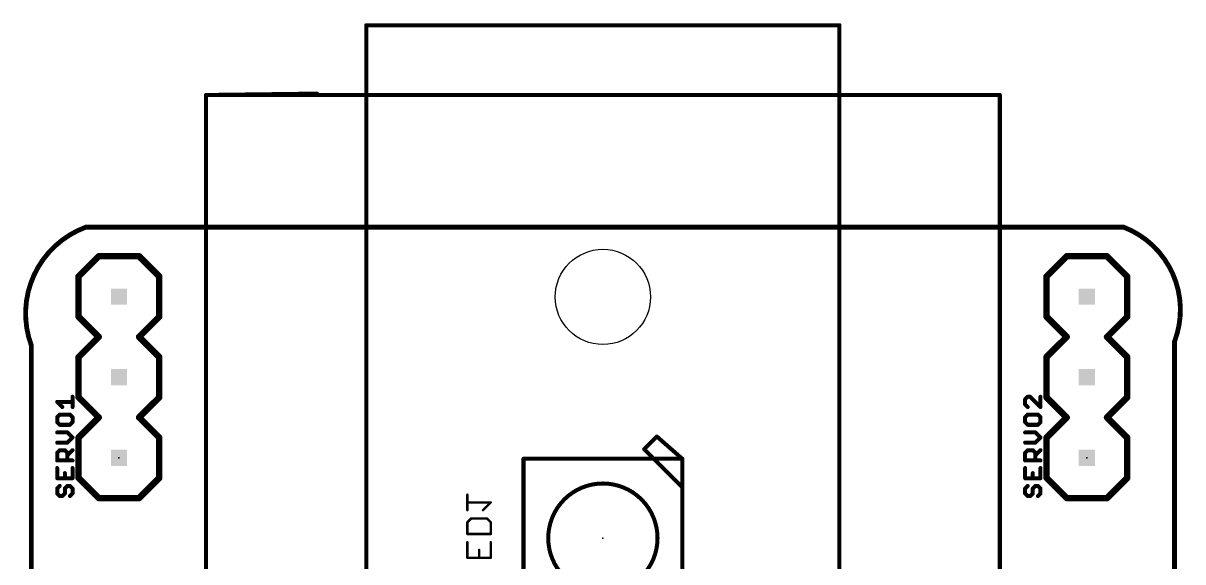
# Model space of a CAD drawing. Extents: x -0.3 to 36.3, y -7.4 to 56.4.
# Drawn here: x -0.25 to 36.26, y 39.45 to 56.43 of the extents above; entities that cross this region are included whole.
import ezdxf

# ---------------------------------------------------------------- set-up
doc = ezdxf.new("R2010")
doc.units = 0
for name, color, linetype in [('20', 178, 'CONTINUOUS'), ('21', 250, 'CONTINUOUS'), ('22', 250, 'CONTINUOUS'), ('23', 178, 'CONTINUOUS'), ('24', 178, 'CONTINUOUS'), ('25', 250, 'CONTINUOUS'), ('26', 250, 'CONTINUOUS'), ('51', 250, 'CONTINUOUS')]:
    doc.layers.add(name, color=color, linetype=linetype)

# ---------------------------------------------------------------- blocks, each defined once
blk = doc.blocks.new('RECT')
blk.add_solid([(-0.5, -0.5), (0.5, -0.5), (-0.5, 0.5), (0.5, 0.5)])

msp = doc.modelspace()

# ---------------------------------------------------------------- linework, layer by layer
at = {"layer": '20'}
for points, const_width in [([(1.7242, 50, 0.4142), (0, 46.2758)], 0.1524), ([(1.7242, 50.0381, 1), (1.7242, 49.9619)], 0.0762), ([(1.7373, 49.9642, 1), (1.711, 50.0358)], 0.0762), ([(34.407, 50.0356, 1), (34.3797, 49.9644)], 0.0762), ([(36, 46.3934, 0.4142), (34.3934, 50)], 0.1524), ([(34.3934, 49.9619, 1), (34.3934, 50.0381)], 0.0762), ([(36.0381, 46.3934, 1), (35.9619, 46.3934)], 0.0762), ([(35.9644, 46.407, 1), (36.0356, 46.3797)], 0.0762), ([(0.0381, 46.2758, 1), (-0.0381, 46.2758)], 0.0762), ([(-0.0358, 46.2627, 1), (0.0358, 46.289)], 0.0762)]:
    msp.add_lwpolyline(points, format="xyb", dxfattribs=dict(at, const_width=const_width))
at = {"layer": '20', "const_width": 0.1524}
for points in [[(1.7242, 50), (34.3934, 50)], [(36, 46.3934), (36, 2.0417)], [(0, 2.1499), (0, 46.2758)]]:
    msp.add_lwpolyline(points, dxfattribs=at)
at = {"layer": '20'}
msp.add_circle((18, 47.8), 1.5, dxfattribs=at)
at = {"layer": '21'}
for points, const_width in [([(9, 54.206), (5.5, 54.162)], 0.127), ([(5.5, 54.162), (5.5, 48.406)], 0.127), ([(27, 54.162), (30.5, 54.162)], 0.127), ([(30.5, 54.162), (30.5, 48.406)], 0.127), ([(1.49, 48.4454), (2.125, 49.0804)], 0.2032), ([(2.125, 49.0804), (3.395, 49.0804)], 0.2032), ([(3.395, 49.0804), (4.03, 48.4454)], 0.2032), ([(31.97, 48.4454), (32.605, 49.0804)], 0.2032), ([(32.605, 49.0804), (33.875, 49.0804)], 0.2032), ([(33.875, 49.0804), (34.51, 48.4454)], 0.2032), ([(1.49, 47.1754), (1.49, 48.4454)], 0.2032), ([(4.03, 48.4454), (4.03, 47.1754)], 0.2032), ([(31.97, 47.1754), (31.97, 48.4454)], 0.2032), ([(34.51, 48.4454), (34.51, 47.1754)], 0.2032), ([(2.125, 46.5404), (1.49, 47.1754)], 0.2032), ([(4.03, 47.1754), (3.395, 46.5404)], 0.2032), ([(32.605, 46.5404), (31.97, 47.1754)], 0.2032), ([(34.51, 47.1754), (33.875, 46.5404)], 0.2032), ([(1.49, 45.9054), (2.125, 46.5404)], 0.2032), ([(3.395, 46.5404), (4.03, 45.9054)], 0.2032), ([(31.97, 45.9054), (32.605, 46.5404)], 0.2032), ([(33.875, 46.5404), (34.51, 45.9054)], 0.2032), ([(1.49, 44.6354), (1.49, 45.9054)], 0.2032), ([(4.03, 45.9054), (4.03, 44.6354)], 0.2032), ([(31.97, 44.6354), (31.97, 45.9054)], 0.2032), ([(34.51, 45.9054), (34.51, 44.6354)], 0.2032), ([(2.125, 44.0004), (1.49, 44.6354)], 0.2032), ([(4.03, 44.6354), (3.395, 44.0004)], 0.2032), ([(32.605, 44.0004), (31.97, 44.6354)], 0.2032), ([(34.51, 44.6354), (33.875, 44.0004)], 0.2032), ([(1.49, 43.3654), (2.125, 44.0004)], 0.2032), ([(3.395, 44.0004), (4.03, 43.3654)], 0.2032), ([(31.97, 43.3654), (32.605, 44.0004)], 0.2032), ([(33.875, 44.0004), (34.51, 43.3654)], 0.2032), ([(1.49, 42.0954), (1.49, 43.3654)], 0.2032), ([(4.03, 43.3654), (4.03, 42.0954)], 0.2032), ([(31.97, 42.0954), (31.97, 43.3654)], 0.2032), ([(34.51, 43.3654), (34.51, 42.0954)], 0.2032), ([(1.49, 42.0954), (2.125, 41.4604)], 0.2032), ([(3.395, 41.4604), (4.03, 42.0954)], 0.2032), ([(31.97, 42.0954), (32.605, 41.4604)], 0.2032), ([(33.875, 41.4604), (34.51, 42.0954)], 0.2032), ([(2.125, 41.4604), (3.395, 41.4604)], 0.2032), ([(32.605, 41.4604), (33.875, 41.4604)], 0.2032)]:
    msp.add_lwpolyline(points, dxfattribs=dict(at, const_width=const_width))
for points, const_width in [([(5.4996, 54.1937, 1), (5.5004, 54.1303)], 0.0635), ([(5.5317, 54.162, 1), (5.4683, 54.162)], 0.0635), ([(9.0004, 54.1743, 1), (8.9996, 54.2377)], 0.0635), ([(27, 54.1938, 1), (27, 54.1303)], 0.0635), ([(30.5317, 54.162, 1), (30.4683, 54.162)], 0.0635), ([(30.5, 54.1303, 1), (30.5, 54.1938)], 0.0635), ([(2.125, 49.1312, 1), (2.125, 49.0296)], 0.1016), ([(2.1609, 49.0445, 1), (2.0891, 49.1163)], 0.1016), ([(3.4309, 49.1163, 1), (3.3591, 49.0445)], 0.1016), ([(3.395, 49.0296, 1), (3.395, 49.1312)], 0.1016), ([(32.605, 49.1312, 1), (32.605, 49.0296)], 0.1016), ([(32.6409, 49.0445, 1), (32.5691, 49.1163)], 0.1016), ([(33.9109, 49.1163, 1), (33.8391, 49.0445)], 0.1016), ([(33.875, 49.0296, 1), (33.875, 49.1312)], 0.1016), ([(1.5408, 48.4454, 1), (1.4392, 48.4454)], 0.1016), ([(1.4541, 48.4813, 1), (1.5259, 48.4095)], 0.1016), ([(4.0808, 48.4454, 1), (3.9792, 48.4454)], 0.1016), ([(3.9941, 48.4095, 1), (4.0659, 48.4813)], 0.1016), ([(5.4683, 48.406, 1), (5.5317, 48.406)], 0.0635), ([(30.4683, 48.406, 1), (30.5317, 48.406)], 0.0635), ([(32.0208, 48.4454, 1), (31.9192, 48.4454)], 0.1016), ([(31.9341, 48.4813, 1), (32.0059, 48.4095)], 0.1016), ([(34.5608, 48.4454, 1), (34.4592, 48.4454)], 0.1016), ([(34.4741, 48.4095, 1), (34.5459, 48.4813)], 0.1016), ([(1.5259, 47.2113, 1), (1.4541, 47.1395)], 0.1016), ([(1.4392, 47.1754, 1), (1.5408, 47.1754)], 0.1016), ([(3.9792, 47.1754, 1), (4.0808, 47.1754)], 0.1016), ([(4.0659, 47.1395, 1), (3.9941, 47.2113)], 0.1016), ([(32.0059, 47.2113, 1), (31.9341, 47.1395)], 0.1016), ([(31.9192, 47.1754, 1), (32.0208, 47.1754)], 0.1016), ([(34.4592, 47.1754, 1), (34.5608, 47.1754)], 0.1016), ([(34.5459, 47.1395, 1), (34.4741, 47.2113)], 0.1016), ([(2.1609, 46.5045, 1), (2.0891, 46.5763)], 0.1016), ([(2.0891, 46.5045, 1), (2.1609, 46.5763)], 0.1016), ([(3.4309, 46.5763, 1), (3.3591, 46.5045)], 0.1016), ([(3.3591, 46.5763, 1), (3.4309, 46.5045)], 0.1016), ([(32.6409, 46.5045, 1), (32.5691, 46.5763)], 0.1016), ([(32.5691, 46.5045, 1), (32.6409, 46.5763)], 0.1016), ([(33.9109, 46.5763, 1), (33.8391, 46.5045)], 0.1016), ([(33.8391, 46.5763, 1), (33.9109, 46.5045)], 0.1016), ([(1.5408, 45.9054, 1), (1.4392, 45.9054)], 0.1016), ([(1.4541, 45.9413, 1), (1.5259, 45.8695)], 0.1016), ([(4.0808, 45.9054, 1), (3.9792, 45.9054)], 0.1016), ([(3.9941, 45.8695, 1), (4.0659, 45.9413)], 0.1016), ([(32.0208, 45.9054, 1), (31.9192, 45.9054)], 0.1016), ([(31.9341, 45.9413, 1), (32.0059, 45.8695)], 0.1016), ([(34.5608, 45.9054, 1), (34.4592, 45.9054)], 0.1016), ([(34.4741, 45.8695, 1), (34.5459, 45.9413)], 0.1016), ([(1.5259, 44.6713, 1), (1.4541, 44.5995)], 0.1016), ([(1.4392, 44.6354, 1), (1.5408, 44.6354)], 0.1016), ([(3.9792, 44.6354, 1), (4.0808, 44.6354)], 0.1016), ([(4.0659, 44.5995, 1), (3.9941, 44.6713)], 0.1016), ([(32.0059, 44.6713, 1), (31.9341, 44.5995)], 0.1016), ([(31.9192, 44.6354, 1), (32.0208, 44.6354)], 0.1016), ([(34.4592, 44.6354, 1), (34.5608, 44.6354)], 0.1016), ([(34.5459, 44.5995, 1), (34.4741, 44.6713)], 0.1016), ([(2.1609, 43.9645, 1), (2.0891, 44.0363)], 0.1016), ([(2.0891, 43.9645, 1), (2.1609, 44.0363)], 0.1016), ([(3.4309, 44.0363, 1), (3.3591, 43.9645)], 0.1016), ([(3.3591, 44.0363, 1), (3.4309, 43.9645)], 0.1016), ([(32.6409, 43.9645, 1), (32.5691, 44.0363)], 0.1016), ([(32.5691, 43.9645, 1), (32.6409, 44.0363)], 0.1016), ([(33.9109, 44.0363, 1), (33.8391, 43.9645)], 0.1016), ([(33.8391, 44.0363, 1), (33.9109, 43.9645)], 0.1016), ([(1.5408, 43.3654, 1), (1.4392, 43.3654)], 0.1016), ([(4.0808, 43.3654, 1), (3.9792, 43.3654)], 0.1016), ([(32.0208, 43.3654, 1), (31.9192, 43.3654)], 0.1016), ([(34.5608, 43.3654, 1), (34.4592, 43.3654)], 0.1016), ([(1.4541, 43.4013, 1), (1.5259, 43.3295)], 0.1016), ([(3.9941, 43.3295, 1), (4.0659, 43.4013)], 0.1016), ([(31.9341, 43.4013, 1), (32.0059, 43.3295)], 0.1016), ([(34.4741, 43.3295, 1), (34.5459, 43.4013)], 0.1016), ([(1.5259, 42.1313, 1), (1.4541, 42.0595)], 0.1016), ([(1.4392, 42.0954, 1), (1.5408, 42.0954)], 0.1016), ([(3.9792, 42.0954, 1), (4.0808, 42.0954)], 0.1016), ([(4.0659, 42.0595, 1), (3.9941, 42.1313)], 0.1016), ([(32.0059, 42.1313, 1), (31.9341, 42.0595)], 0.1016), ([(31.9192, 42.0954, 1), (32.0208, 42.0954)], 0.1016), ([(34.4592, 42.0954, 1), (34.5608, 42.0954)], 0.1016), ([(34.5459, 42.0595, 1), (34.4741, 42.1313)], 0.1016), ([(2.125, 41.5112, 1), (2.125, 41.4096)], 0.1016), ([(2.0891, 41.4245, 1), (2.1609, 41.4963)], 0.1016), ([(3.3591, 41.4963, 1), (3.4309, 41.4245)], 0.1016), ([(3.395, 41.4096, 1), (3.395, 41.5112)], 0.1016), ([(32.605, 41.5112, 1), (32.605, 41.4096)], 0.1016), ([(32.5691, 41.4245, 1), (32.6409, 41.4963)], 0.1016), ([(33.8391, 41.4963, 1), (33.9109, 41.4245)], 0.1016), ([(33.875, 41.4096, 1), (33.875, 41.5112)], 0.1016)]:
    msp.add_lwpolyline(points, format="xyb", dxfattribs=dict(at, const_width=const_width))
at = {"layer": '22', "const_width": 0.127}
for points in [[(19.3, 43), (19.7, 43.4)], [(19.7, 43.4), (20.5, 42.7)], [(19.6, 42.7), (15.5, 42.7)], [(15.5, 42.7), (15.5, 37.7)], [(19.6, 42.7), (19.3, 43)], [(20.5, 42.7), (19.6, 42.7)], [(20.5, 41.8), (19.6, 42.7)], [(20.5, 41.8), (20.5, 42.7)], [(20.5, 37.7), (20.5, 41.8)]]:
    msp.add_lwpolyline(points, dxfattribs=at)
at = {"layer": '22'}
for points, const_width in [([(19.7209, 43.4239, 1), (19.6791, 43.3761)], 0.0635), ([(19.7225, 43.3775, 1), (19.6775, 43.4225)], 0.0635), ([(15.5318, 42.7, 1), (15.4682, 42.7)], 0.0635), ([(15.5, 42.7318, 1), (15.5, 42.6683)], 0.0635), ([(19.3225, 43.0225, 1), (19.2775, 42.9775)], 0.0635), ([(19.2775, 43.0225, 1), (19.3225, 42.9775)], 0.0635), ([(19.6225, 42.7225, 1), (19.5775, 42.6775)], 0.0635), ([(19.6, 42.7318, 1), (19.6, 42.6683)], 0.0635), ([(19.5775, 42.6775, 1), (19.6225, 42.7225)], 0.0635), ([(19.6, 42.6683, 1), (19.6, 42.7318)], 0.0635), ([(20.5317, 42.7, 1), (20.4683, 42.7)], 0.0635), ([(20.4791, 42.6761, 1), (20.5209, 42.7239)], 0.0635), ([(20.5, 42.6683, 1), (20.5, 42.7318)], 0.0635), ([(18, 38.4795, 1), (18, 41.9205, 1), (18, 38.4795)], 0.127), ([(20.5317, 41.8, 1), (20.4683, 41.8)], 0.0635), ([(20.4683, 41.8, 1), (20.5317, 41.8)], 0.0635), ([(20.4775, 41.7775, 1), (20.5225, 41.8225)], 0.0635)]:
    msp.add_lwpolyline(points, format="xyb", dxfattribs=dict(at, const_width=const_width))
at = {"layer": '23'}
for p in [(2.76, 42.7304), (33.24, 42.7304)]:
    msp.add_point(p, dxfattribs=at)
at = {"layer": '24'}
msp.add_point((18, 40.2), dxfattribs=at)
at = {"layer": '25', "const_width": 0.127}
for points in [[(0.9775, 44.3304), (0.8165, 44.4915)], [(0.8165, 44.4915), (1.2995, 44.4915)], [(1.2995, 44.3304), (1.2995, 44.6525)], [(31.377, 44.6525), (31.2965, 44.572)], [(31.2965, 44.572), (31.2965, 44.4109)], [(31.4575, 44.6525), (31.377, 44.6525)], [(31.7795, 44.3304), (31.4575, 44.6525)], [(31.7795, 44.6525), (31.7795, 44.3304)], [(31.2965, 44.4109), (31.377, 44.3304)], [(0.897, 44.0911), (0.8165, 44.0106)], [(0.8165, 44.0106), (0.8165, 43.8496)], [(0.8165, 43.8496), (0.897, 43.7691)], [(1.219, 44.0911), (0.897, 44.0911)], [(0.897, 43.7691), (1.219, 43.7691)], [(1.2995, 44.0106), (1.219, 44.0911)], [(1.219, 43.7691), (1.2995, 43.8496)], [(1.2995, 43.8496), (1.2995, 44.0106)], [(31.377, 44.0911), (31.2965, 44.0106)], [(31.2965, 44.0106), (31.2965, 43.8496)], [(31.2965, 43.8496), (31.377, 43.7691)], [(31.699, 44.0911), (31.377, 44.0911)], [(31.377, 43.7691), (31.699, 43.7691)], [(31.7795, 44.0106), (31.699, 44.0911)], [(31.699, 43.7691), (31.7795, 43.8496)], [(31.7795, 43.8496), (31.7795, 44.0106)], [(1.1385, 43.5298), (0.8165, 43.5298)], [(1.2995, 43.3688), (1.1385, 43.5298)], [(31.6185, 43.5298), (31.2965, 43.5298)], [(31.7795, 43.3688), (31.6185, 43.5298)], [(0.8165, 43.2078), (1.1385, 43.2078)], [(1.1385, 43.2078), (1.2995, 43.3688)], [(31.2965, 43.2078), (31.6185, 43.2078)], [(31.6185, 43.2078), (31.7795, 43.3688)], [(0.8165, 42.888), (0.897, 42.9685)], [(0.8165, 42.6465), (0.8165, 42.888)], [(0.897, 42.9685), (1.058, 42.9685)], [(1.058, 42.9685), (1.1385, 42.888)], [(1.1385, 42.8075), (1.2995, 42.9685)], [(1.1385, 42.888), (1.1385, 42.6465)], [(31.2965, 42.888), (31.377, 42.9685)], [(31.2965, 42.6465), (31.2965, 42.888)], [(31.377, 42.9685), (31.538, 42.9685)], [(31.538, 42.9685), (31.6185, 42.888)], [(31.6185, 42.8075), (31.7795, 42.9685)], [(31.6185, 42.888), (31.6185, 42.6465)], [(1.2995, 42.6465), (0.8165, 42.6465)], [(0.8165, 42.4072), (0.8165, 42.0852)], [(1.2995, 42.0852), (1.2995, 42.4072)], [(31.7795, 42.6465), (31.2965, 42.6465)], [(31.2965, 42.4072), (31.2965, 42.0852)], [(31.7795, 42.0852), (31.7795, 42.4072)], [(0.8165, 42.0852), (1.2995, 42.0852)], [(1.058, 42.0852), (1.058, 42.2462)], [(31.2965, 42.0852), (31.7795, 42.0852)], [(31.538, 42.0852), (31.538, 42.2462)], [(0.897, 41.8459), (0.8165, 41.7654)], [(0.8165, 41.7654), (0.8165, 41.6044)], [(0.8165, 41.6044), (0.897, 41.5239)], [(0.9775, 41.5239), (1.058, 41.6044)], [(1.058, 41.7654), (1.1385, 41.8459)], [(1.058, 41.6044), (1.058, 41.7654)], [(1.1385, 41.8459), (1.219, 41.8459)], [(1.219, 41.8459), (1.2995, 41.7654)], [(1.2995, 41.6044), (1.219, 41.5239)], [(1.2995, 41.7654), (1.2995, 41.6044)], [(31.377, 41.8459), (31.2965, 41.7654)], [(31.2965, 41.7654), (31.2965, 41.6044)], [(31.2965, 41.6044), (31.377, 41.5239)], [(31.4575, 41.5239), (31.538, 41.6044)], [(31.538, 41.7654), (31.6185, 41.8459)], [(31.538, 41.6044), (31.538, 41.7654)], [(31.6185, 41.8459), (31.699, 41.8459)], [(31.699, 41.8459), (31.7795, 41.7654)], [(31.7795, 41.6044), (31.699, 41.5239)], [(31.7795, 41.7654), (31.7795, 41.6044)], [(0.897, 41.5239), (0.9775, 41.5239)], [(31.377, 41.5239), (31.4575, 41.5239)]]:
    msp.add_lwpolyline(points, dxfattribs=at)
at = {"layer": '25', "const_width": 0.0635}
for points in [[(0.8165, 44.5232, 1), (0.8165, 44.4597)], [(0.8389, 44.5139, 1), (0.794, 44.469)], [(1.3313, 44.6525, 1), (1.2678, 44.6525)], [(1.2995, 44.4597, 1), (1.2995, 44.5232)], [(31.3282, 44.572, 1), (31.2647, 44.572)], [(31.274, 44.5944, 1), (31.3189, 44.5495)], [(31.377, 44.6842, 1), (31.377, 44.6207)], [(31.3994, 44.63, 1), (31.3545, 44.6749)], [(31.4799, 44.6749, 1), (31.435, 44.63)], [(31.4575, 44.6207, 1), (31.4575, 44.6842)], [(31.8113, 44.6525, 1), (31.7478, 44.6525)], [(0.955, 44.308, 1), (0.9999, 44.3529)], [(1.2678, 44.3304, 1), (1.3313, 44.3304)], [(31.3189, 44.4334, 1), (31.274, 44.3885)], [(31.2647, 44.4109, 1), (31.3282, 44.4109)], [(31.3545, 44.308, 1), (31.3994, 44.3529)], [(31.7478, 44.3304, 1), (31.8113, 44.3304)], [(31.757, 44.308, 1), (31.802, 44.3529)], [(0.8482, 44.0106, 1), (0.7847, 44.0106)], [(0.794, 44.0331, 1), (0.8389, 43.9882)], [(0.8389, 43.8721, 1), (0.794, 43.8272)], [(0.7847, 43.8496, 1), (0.8482, 43.8496)], [(0.897, 44.1229, 1), (0.897, 44.0594)], [(0.897, 43.8009, 1), (0.897, 43.7374)], [(0.8745, 43.7467, 1), (0.9194, 43.7916)], [(0.9194, 44.0687, 1), (0.8745, 44.1136)], [(1.2415, 44.1136, 1), (1.1965, 44.0687)], [(1.1965, 43.7916, 1), (1.2415, 43.7467)], [(1.219, 44.0594, 1), (1.219, 44.1229)], [(1.219, 43.7374, 1), (1.219, 43.8009)], [(1.3313, 44.0106, 1), (1.2678, 44.0106)], [(1.2678, 43.8496, 1), (1.3313, 43.8496)], [(1.277, 43.9882, 1), (1.322, 44.0331)], [(1.322, 43.8272, 1), (1.277, 43.8721)], [(31.3282, 44.0106, 1), (31.2647, 44.0106)], [(31.274, 44.0331, 1), (31.3189, 43.9882)], [(31.3189, 43.8721, 1), (31.274, 43.8272)], [(31.2647, 43.8496, 1), (31.3282, 43.8496)], [(31.377, 44.1229, 1), (31.377, 44.0594)], [(31.377, 43.8009, 1), (31.377, 43.7374)], [(31.3994, 44.0687, 1), (31.3545, 44.1136)], [(31.3545, 43.7467, 1), (31.3994, 43.7916)], [(31.7215, 44.1136, 1), (31.6765, 44.0687)], [(31.6765, 43.7916, 1), (31.7215, 43.7467)], [(31.699, 44.0594, 1), (31.699, 44.1229)], [(31.699, 43.7374, 1), (31.699, 43.8009)], [(31.8113, 44.0106, 1), (31.7478, 44.0106)], [(31.7478, 43.8496, 1), (31.8113, 43.8496)], [(31.757, 43.9882, 1), (31.802, 44.0331)], [(31.802, 43.8272, 1), (31.757, 43.8721)], [(0.8165, 43.5616, 1), (0.8165, 43.4981)], [(1.1609, 43.5523, 1), (1.116, 43.5074)], [(1.1385, 43.4981, 1), (1.1385, 43.5616)], [(31.2965, 43.5616, 1), (31.2965, 43.4981)], [(31.6409, 43.5523, 1), (31.596, 43.5074)], [(31.6185, 43.4981, 1), (31.6185, 43.5616)], [(0.8165, 43.2396, 1), (0.8165, 43.1761)], [(1.116, 43.2303, 1), (1.1609, 43.1854)], [(1.1385, 43.1761, 1), (1.1385, 43.2396)], [(1.322, 43.3464, 1), (1.277, 43.3913)], [(1.277, 43.3464, 1), (1.322, 43.3913)], [(31.2965, 43.2396, 1), (31.2965, 43.1761)], [(31.596, 43.2303, 1), (31.6409, 43.1854)], [(31.6185, 43.1761, 1), (31.6185, 43.2396)], [(31.802, 43.3464, 1), (31.757, 43.3913)], [(31.757, 43.3464, 1), (31.802, 43.3913)], [(0.8482, 42.888, 1), (0.7847, 42.888)], [(0.794, 42.9105, 1), (0.8389, 42.8656)], [(0.897, 43.0003, 1), (0.897, 42.9368)], [(0.9194, 42.9461, 1), (0.8745, 42.991)], [(1.0804, 42.991, 1), (1.0355, 42.9461)], [(1.058, 42.9368, 1), (1.058, 43.0003)], [(1.1702, 42.888, 1), (1.1067, 42.888)], [(1.116, 42.83, 1), (1.1609, 42.7851)], [(1.116, 42.8656, 1), (1.1609, 42.9105)], [(1.322, 42.9461, 1), (1.277, 42.991)], [(31.3282, 42.888, 1), (31.2647, 42.888)], [(31.274, 42.9105, 1), (31.3189, 42.8656)], [(31.377, 43.0003, 1), (31.377, 42.9368)], [(31.3994, 42.9461, 1), (31.3545, 42.991)], [(31.5604, 42.991, 1), (31.5155, 42.9461)], [(31.538, 42.9368, 1), (31.538, 43.0003)], [(31.6502, 42.888, 1), (31.5867, 42.888)], [(31.596, 42.83, 1), (31.6409, 42.7851)], [(31.596, 42.8656, 1), (31.6409, 42.9105)], [(31.802, 42.9461, 1), (31.757, 42.991)], [(0.8165, 42.6783, 1), (0.8165, 42.6148)], [(0.7847, 42.6465, 1), (0.8482, 42.6465)], [(0.8482, 42.4072, 1), (0.7847, 42.4072)], [(1.1067, 42.6465, 1), (1.1702, 42.6465)], [(1.3313, 42.4072, 1), (1.2678, 42.4072)], [(1.2995, 42.6148, 1), (1.2995, 42.6783)], [(31.2965, 42.6783, 1), (31.2965, 42.6148)], [(31.2647, 42.6465, 1), (31.3282, 42.6465)], [(31.3282, 42.4072, 1), (31.2647, 42.4072)], [(31.5867, 42.6465, 1), (31.6502, 42.6465)], [(31.8113, 42.4072, 1), (31.7478, 42.4072)], [(31.7795, 42.6148, 1), (31.7795, 42.6783)], [(0.8165, 42.117, 1), (0.8165, 42.0535)], [(0.7847, 42.0852, 1), (0.8482, 42.0852)], [(1.0897, 42.2462, 1), (1.0262, 42.2462)], [(1.0262, 42.0852, 1), (1.0897, 42.0852)], [(1.2678, 42.0852, 1), (1.3313, 42.0852)], [(1.2995, 42.0535, 1), (1.2995, 42.117)], [(31.2965, 42.117, 1), (31.2965, 42.0535)], [(31.2647, 42.0852, 1), (31.3282, 42.0852)], [(31.5697, 42.2462, 1), (31.5062, 42.2462)], [(31.5062, 42.0852, 1), (31.5697, 42.0852)], [(31.7478, 42.0852, 1), (31.8113, 42.0852)], [(31.7795, 42.0535, 1), (31.7795, 42.117)], [(0.8389, 41.6269, 1), (0.794, 41.5819)], [(0.8482, 41.7654, 1), (0.7847, 41.7654)], [(0.794, 41.7879, 1), (0.8389, 41.743)], [(0.7847, 41.6044, 1), (0.8482, 41.6044)], [(0.9194, 41.8235, 1), (0.8745, 41.8684)], [(1.0897, 41.7654, 1), (1.0262, 41.7654)], [(1.0355, 41.7879, 1), (1.0804, 41.743)], [(1.0262, 41.6044, 1), (1.0897, 41.6044)], [(1.0804, 41.5819, 1), (1.0355, 41.6269)], [(1.1385, 41.8777, 1), (1.1385, 41.8142)], [(1.1609, 41.8235, 1), (1.116, 41.8684)], [(1.2415, 41.8684, 1), (1.1965, 41.8235)], [(1.219, 41.8142, 1), (1.219, 41.8777)], [(1.3313, 41.7654, 1), (1.2678, 41.7654)], [(1.2678, 41.6044, 1), (1.3313, 41.6044)], [(1.277, 41.743, 1), (1.322, 41.7879)], [(1.322, 41.5819, 1), (1.277, 41.6269)], [(31.3189, 41.6269, 1), (31.274, 41.5819)], [(31.3282, 41.7654, 1), (31.2647, 41.7654)], [(31.274, 41.7879, 1), (31.3189, 41.743)], [(31.2647, 41.6044, 1), (31.3282, 41.6044)], [(31.3994, 41.8235, 1), (31.3545, 41.8684)], [(31.5697, 41.7654, 1), (31.5062, 41.7654)], [(31.5155, 41.7879, 1), (31.5604, 41.743)], [(31.5062, 41.6044, 1), (31.5697, 41.6044)], [(31.5604, 41.5819, 1), (31.5155, 41.6269)], [(31.6185, 41.8777, 1), (31.6185, 41.8142)], [(31.6409, 41.8235, 1), (31.596, 41.8684)], [(31.7215, 41.8684, 1), (31.6765, 41.8235)], [(31.699, 41.8142, 1), (31.699, 41.8777)], [(31.8113, 41.7654, 1), (31.7478, 41.7654)], [(31.7478, 41.6044, 1), (31.8113, 41.6044)], [(31.757, 41.743, 1), (31.802, 41.7879)], [(31.802, 41.5819, 1), (31.757, 41.6269)], [(0.897, 41.5557, 1), (0.897, 41.4922)], [(0.8745, 41.5014, 1), (0.9194, 41.5464)], [(0.955, 41.5464, 1), (0.9999, 41.5014)], [(0.9775, 41.4922, 1), (0.9775, 41.5557)], [(1.1965, 41.5464, 1), (1.2415, 41.5014)], [(31.377, 41.5557, 1), (31.377, 41.4922)], [(31.3545, 41.5014, 1), (31.3994, 41.5464)], [(31.435, 41.5464, 1), (31.4799, 41.5014)], [(31.4575, 41.4922, 1), (31.4575, 41.5557)], [(31.6765, 41.5464, 1), (31.7215, 41.5014)]]:
    msp.add_lwpolyline(points, format="xyb", dxfattribs=at)
at = {"layer": '26', "const_width": 0.0762}
for points in [[(13.7328, 41.0772), (13.7328, 41.5687)], [(14.47, 41.3229), (13.7328, 41.3229)], [(14.2243, 41.0772), (14.47, 41.3229)], [(13.7328, 40.6974), (13.8557, 40.8203)], [(13.7328, 40.3288), (13.7328, 40.6974)], [(13.8557, 40.8203), (14.3472, 40.8203)], [(14.3472, 40.8203), (14.47, 40.6974)], [(14.47, 40.6974), (14.47, 40.3288)], [(14.47, 40.3288), (13.7328, 40.3288)], [(13.7328, 39.5804), (13.7328, 40.0718)], [(14.1014, 39.5804), (14.1014, 39.8261)], [(14.47, 40.0718), (14.47, 39.5804)], [(14.47, 39.5804), (13.7328, 39.5804)]]:
    msp.add_lwpolyline(points, dxfattribs=at)
at = {"layer": '26', "const_width": 0.0381}
for points in [[(13.7519, 41.5687, 1), (13.7138, 41.5687)], [(13.7328, 41.342, 1), (13.7328, 41.3039)], [(14.4835, 41.3095, 1), (14.4566, 41.3364)], [(14.47, 41.3039, 1), (14.47, 41.342)], [(13.7138, 41.0772, 1), (13.7519, 41.0772)], [(14.2108, 41.0907, 1), (14.2378, 41.0637)], [(13.7519, 40.6974, 1), (13.7138, 40.6974)], [(13.7193, 40.7109, 1), (13.7463, 40.6839)], [(13.8557, 40.8393, 1), (13.8557, 40.8012)], [(13.8691, 40.8068, 1), (13.8422, 40.8337)], [(14.3606, 40.8337, 1), (14.3337, 40.8068)], [(14.3472, 40.8012, 1), (14.3472, 40.8393)], [(14.4891, 40.6974, 1), (14.451, 40.6974)], [(14.4566, 40.6839, 1), (14.4835, 40.7109)], [(13.7328, 40.3478, 1), (13.7328, 40.3097)], [(13.7138, 40.3288, 1), (13.7519, 40.3288)], [(14.451, 40.3288, 1), (14.4891, 40.3288)], [(14.47, 40.3097, 1), (14.47, 40.3478)], [(13.7519, 40.0718, 1), (13.7138, 40.0718)], [(14.1205, 39.8261, 1), (14.0824, 39.8261)], [(14.4891, 40.0718, 1), (14.451, 40.0718)], [(13.7328, 39.5994, 1), (13.7328, 39.5613)], [(13.7138, 39.5804, 1), (13.7519, 39.5804)], [(14.0824, 39.5804, 1), (14.1205, 39.5804)], [(14.451, 39.5804, 1), (14.4891, 39.5804)], [(14.47, 39.5613, 1), (14.47, 39.5994)]]:
    msp.add_lwpolyline(points, format="xyb", dxfattribs=at)
at = {"layer": '51', "const_width": 0.0635}
for points in [[(10.55, 56.3938, 1), (10.55, 56.3302)], [(10.5818, 56.362, 1), (10.5183, 56.362)], [(25.4818, 56.362, 1), (25.4183, 56.362)], [(25.45, 56.3302, 1), (25.45, 56.3938)], [(5.5, 54.1938, 1), (5.5, 54.1303)], [(5.5317, 54.162, 1), (5.4683, 54.162)], [(30.5317, 54.162, 1), (30.4683, 54.162)], [(30.5, 54.1303, 1), (30.5, 54.1938)]]:
    msp.add_lwpolyline(points, format="xyb", dxfattribs=at)
at = {"layer": '51', "const_width": 0.127}
for points in [[(10.55, 56.362), (25.45, 56.362)], [(10.55, 22.462), (10.55, 56.362)], [(25.45, 56.362), (25.45, 22.462)], [(30.5, 54.162), (5.5, 54.162)], [(5.5, 54.162), (5.5, -7.338)], [(30.5, -7.338), (30.5, 54.162)]]:
    msp.add_lwpolyline(points, dxfattribs=at)

# ---------------------------------------------------------------- block references
at = {"layer": '51', "xscale": 0.508, "yscale": 0.508, "rotation": 90}
for p in [(2.76, 47.8104), (33.24, 47.8104), (2.76, 45.2704), (33.24, 45.2704), (2.76, 42.7304), (33.24, 42.7304)]:
    msp.add_blockref('RECT', p, dxfattribs=at)

doc.saveas('drawing.dxf')
